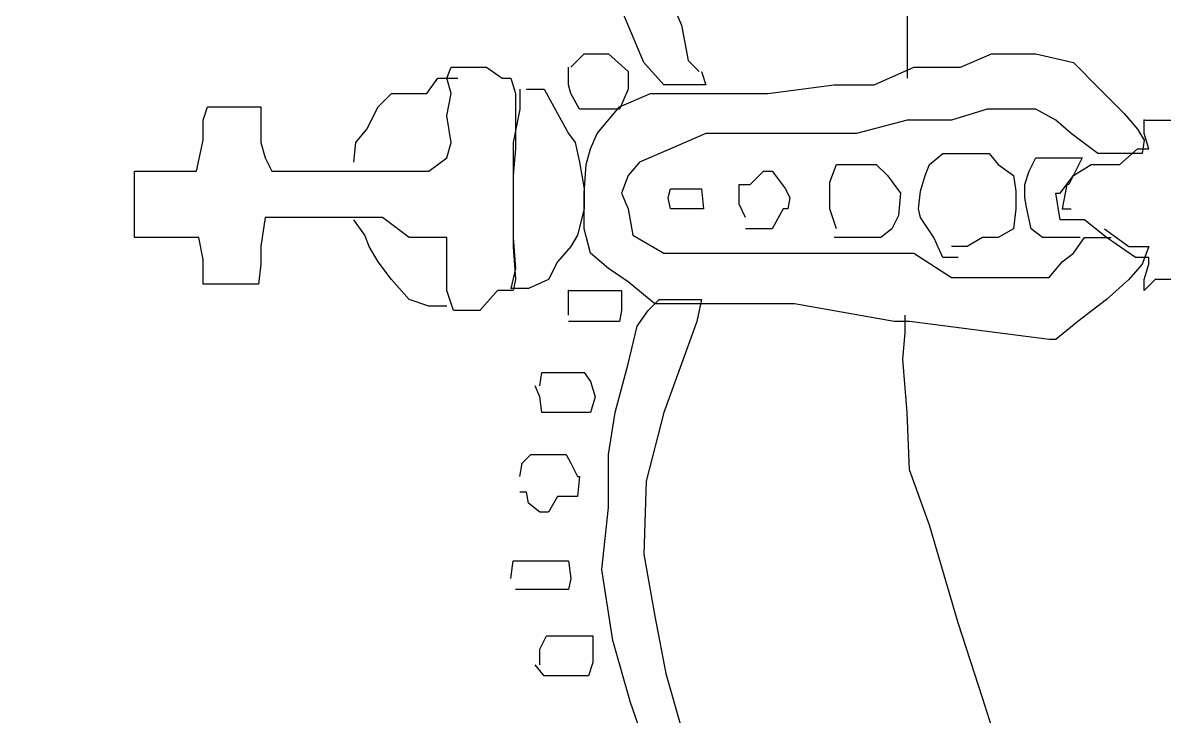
# Model space of a CAD drawing. Extents: x 729854 to 730444, y 4373781 to 4374808.
# Drawn here: x 729875.6 to 729880.75, y 4374639.84 to 4374642.97 of the extents above; entities that cross this region are included whole.
import ezdxf

# ---------------------------------------------------------------- set-up
doc = ezdxf.new("R2010")
doc.units = 0
doc.layers.get('0').update_dxf_attribs({"linetype": 'CONTINUOUS'})

msp = doc.modelspace()

# ---------------------------------------------------------------- linework, layer by layer
at = {"color": 0, "linetype": 'CONTINUOUS'}
for p, q in [((729878.4, 4374642.79), (729878.27, 4374643.1)), ((729878.4, 4374642.79), (729878.27, 4374643.1)), ((729878.51, 4374643.1), (729878.57, 4374642.96)), ((729878.51, 4374643.1), (729878.57, 4374642.96)), ((729879.59, 4374643.02), (729879.59, 4374642.87)), ((729879.59, 4374643.02), (729879.59, 4374642.87)), ((729878.57, 4374642.96), (729878.6, 4374642.8)), ((729878.57, 4374642.96), (729878.6, 4374642.8)), ((729878.07, 4374642.77), (729878.13, 4374642.83)), ((729878.07, 4374642.77), (729878.13, 4374642.83)), ((729878.13, 4374642.83), (729878.19, 4374642.83)), ((729878.13, 4374642.83), (729878.19, 4374642.83)), ((729878.19, 4374642.83), (729878.24, 4374642.83)), ((729878.19, 4374642.83), (729878.24, 4374642.83)), ((729878.24, 4374642.83), (729878.33, 4374642.75)), ((729878.24, 4374642.83), (729878.33, 4374642.75)), ((729879.59, 4374642.87), (729879.59, 4374642.72)), ((729879.59, 4374642.87), (729879.59, 4374642.72)), ((729879.83, 4374642.77), (729879.97, 4374642.83)), ((729879.83, 4374642.77), (729879.97, 4374642.83)), ((729879.97, 4374642.83), (729880.11, 4374642.83)), ((729879.97, 4374642.83), (729880.11, 4374642.83)), ((729880.11, 4374642.83), (729880.17, 4374642.83)), ((729880.11, 4374642.83), (729880.17, 4374642.83)), ((729880.17, 4374642.83), (729880.34, 4374642.79)), ((729880.17, 4374642.83), (729880.34, 4374642.79)), ((729878.49, 4374642.69), (729878.4, 4374642.79)), ((729878.49, 4374642.69), (729878.4, 4374642.79)), ((729878.6, 4374642.8), (729878.65, 4374642.75)), ((729878.6, 4374642.8), (729878.65, 4374642.75)), ((729880.34, 4374642.79), (729880.46, 4374642.67)), ((729880.34, 4374642.79), (729880.46, 4374642.67)), ((729877.51, 4374642.72), (729877.53, 4374642.77)), ((729877.51, 4374642.72), (729877.53, 4374642.77)), ((729877.53, 4374642.77), (729877.6, 4374642.77)), ((729877.53, 4374642.77), (729877.6, 4374642.77)), ((729877.6, 4374642.77), (729877.69, 4374642.77)), ((729877.6, 4374642.77), (729877.69, 4374642.77)), ((729877.69, 4374642.77), (729877.76, 4374642.72)), ((729877.69, 4374642.77), (729877.76, 4374642.72)), ((729878.06, 4374642.69), (729878.06, 4374642.77)), ((729878.06, 4374642.69), (729878.06, 4374642.77)), ((729878.33, 4374642.75), (729878.33, 4374642.67)), ((729878.33, 4374642.75), (729878.33, 4374642.67)), ((729878.66, 4374642.75), (729878.68, 4374642.69)), ((729878.66, 4374642.75), (729878.68, 4374642.69)), ((729879.44, 4374642.69), (729879.62, 4374642.77)), ((729879.44, 4374642.69), (729879.62, 4374642.77)), ((729879.62, 4374642.77), (729879.83, 4374642.77)), ((729879.62, 4374642.77), (729879.83, 4374642.77)), ((729877.42, 4374642.65), (729877.47, 4374642.72)), ((729877.42, 4374642.65), (729877.47, 4374642.72)), ((729877.47, 4374642.72), (729877.51, 4374642.72)), ((729877.47, 4374642.72), (729877.51, 4374642.72)), ((729877.51, 4374642.72), (729877.56, 4374642.72)), ((729877.53, 4374642.65), (729877.51, 4374642.72)), ((729877.51, 4374642.72), (729877.56, 4374642.72)), ((729877.53, 4374642.65), (729877.51, 4374642.72)), ((729877.76, 4374642.72), (729877.8, 4374642.72)), ((729877.76, 4374642.72), (729877.8, 4374642.72)), ((729877.8, 4374642.72), (729877.82, 4374642.65)), ((729877.8, 4374642.72), (729877.82, 4374642.65)), ((729878.07, 4374642.65), (729878.06, 4374642.69)), ((729878.07, 4374642.65), (729878.06, 4374642.69)), ((729878.55, 4374642.69), (729878.49, 4374642.69)), ((729878.55, 4374642.69), (729878.49, 4374642.69)), ((729878.64, 4374642.69), (729878.55, 4374642.69)), ((729878.64, 4374642.69), (729878.55, 4374642.69)), ((729878.68, 4374642.69), (729878.64, 4374642.69)), ((729878.68, 4374642.69), (729878.64, 4374642.69)), ((729878.96, 4374642.65), (729879.26, 4374642.69)), ((729878.96, 4374642.65), (729879.26, 4374642.69)), ((729879.26, 4374642.69), (729879.44, 4374642.69)), ((729879.26, 4374642.69), (729879.44, 4374642.69)), ((729877.2, 4374642.59), (729877.26, 4374642.65)), ((729877.2, 4374642.59), (729877.26, 4374642.65)), ((729877.26, 4374642.65), (729877.34, 4374642.65)), ((729877.26, 4374642.65), (729877.34, 4374642.65)), ((729877.34, 4374642.65), (729877.42, 4374642.65)), ((729877.34, 4374642.65), (729877.42, 4374642.65)), ((729877.51, 4374642.55), (729877.53, 4374642.65)), ((729877.51, 4374642.55), (729877.53, 4374642.65)), ((729877.82, 4374642.65), (729877.82, 4374642.56)), ((729877.82, 4374642.65), (729877.82, 4374642.56)), ((729877.84, 4374642.67), (729877.84, 4374642.58)), ((729877.84, 4374642.67), (729877.84, 4374642.58)), ((729877.87, 4374642.67), (729877.95, 4374642.67)), ((729877.87, 4374642.67), (729877.95, 4374642.67)), ((729877.95, 4374642.67), (729878.01, 4374642.56)), ((729877.95, 4374642.67), (729878.01, 4374642.56)), ((729878.11, 4374642.58), (729878.07, 4374642.65)), ((729878.11, 4374642.58), (729878.07, 4374642.65)), ((729878.33, 4374642.67), (729878.29, 4374642.58)), ((729878.33, 4374642.67), (729878.29, 4374642.58)), ((729878.29, 4374642.59), (729878.43, 4374642.65)), ((729878.29, 4374642.59), (729878.43, 4374642.65)), ((729878.43, 4374642.65), (729878.6, 4374642.65)), ((729878.43, 4374642.65), (729878.6, 4374642.65)), ((729878.6, 4374642.65), (729878.78, 4374642.65)), ((729878.6, 4374642.65), (729878.78, 4374642.65)), ((729878.78, 4374642.65), (729878.96, 4374642.65)), ((729878.78, 4374642.65), (729878.96, 4374642.65)), ((729880.46, 4374642.67), (729880.57, 4374642.56)), ((729880.46, 4374642.67), (729880.57, 4374642.56)), ((729876.41, 4374642.53), (729876.43, 4374642.59)), ((729876.41, 4374642.53), (729876.43, 4374642.59)), ((729876.43, 4374642.59), (729876.46, 4374642.59)), ((729876.43, 4374642.59), (729876.46, 4374642.59)), ((729876.46, 4374642.59), (729876.58, 4374642.59)), ((729876.46, 4374642.59), (729876.58, 4374642.59)), ((729876.58, 4374642.59), (729876.63, 4374642.59)), ((729876.58, 4374642.59), (729876.63, 4374642.59)), ((729876.63, 4374642.59), (729876.67, 4374642.59)), ((729876.63, 4374642.59), (729876.67, 4374642.59)), ((729876.67, 4374642.59), (729876.67, 4374642.49)), ((729876.67, 4374642.59), (729876.67, 4374642.49)), ((729877.15, 4374642.49), (729877.2, 4374642.59)), ((729877.15, 4374642.49), (729877.2, 4374642.59)), ((729877.84, 4374642.58), (729877.81, 4374642.43)), ((729877.84, 4374642.58), (729877.81, 4374642.43)), ((729878.16, 4374642.58), (729878.11, 4374642.58)), ((729878.16, 4374642.58), (729878.11, 4374642.58)), ((729878.24, 4374642.58), (729878.16, 4374642.58)), ((729878.24, 4374642.58), (729878.16, 4374642.58)), ((729878.19, 4374642.47), (729878.29, 4374642.59)), ((729878.19, 4374642.47), (729878.29, 4374642.59)), ((729878.29, 4374642.58), (729878.24, 4374642.58)), ((729878.29, 4374642.58), (729878.24, 4374642.58)), ((729879.95, 4374642.58), (729879.79, 4374642.53)), ((729879.95, 4374642.58), (729879.79, 4374642.53)), ((729880.09, 4374642.58), (729879.95, 4374642.58)), ((729880.09, 4374642.58), (729879.95, 4374642.58)), ((729880.17, 4374642.58), (729880.09, 4374642.58)), ((729880.17, 4374642.58), (729880.09, 4374642.58)), ((729880.26, 4374642.53), (729880.17, 4374642.58)), ((729880.26, 4374642.53), (729880.17, 4374642.58)), ((729876.41, 4374642.44), (729876.41, 4374642.53)), ((729876.41, 4374642.44), (729876.41, 4374642.53)), ((729877.53, 4374642.43), (729877.51, 4374642.55)), ((729877.53, 4374642.43), (729877.51, 4374642.55)), ((729877.82, 4374642.56), (729877.82, 4374642.4)), ((729877.82, 4374642.56), (729877.82, 4374642.4)), ((729878.01, 4374642.56), (729878.06, 4374642.47)), ((729878.01, 4374642.56), (729878.06, 4374642.47)), ((729879.59, 4374642.53), (729879.36, 4374642.47)), ((729879.59, 4374642.53), (729879.36, 4374642.47)), ((729879.79, 4374642.53), (729879.59, 4374642.53)), ((729879.79, 4374642.53), (729879.59, 4374642.53)), ((729880.33, 4374642.47), (729880.26, 4374642.53)), ((729880.33, 4374642.47), (729880.26, 4374642.53)), ((729880.57, 4374642.56), (729880.63, 4374642.49)), ((729880.57, 4374642.56), (729880.63, 4374642.49)), ((729880.66, 4374642.47), (729880.66, 4374642.53)), ((729880.66, 4374642.53), (729880.74, 4374642.53)), ((729880.66, 4374642.47), (729880.66, 4374642.53)), ((729880.66, 4374642.53), (729880.74, 4374642.53)), ((729880.74, 4374642.53), (729880.85, 4374642.53)), ((729880.74, 4374642.53), (729880.85, 4374642.53)), ((729876.67, 4374642.49), (729876.67, 4374642.43)), ((729876.67, 4374642.49), (729876.67, 4374642.43)), ((729877.1, 4374642.43), (729877.15, 4374642.49)), ((729877.1, 4374642.43), (729877.15, 4374642.49)), ((729878.06, 4374642.47), (729878.09, 4374642.43)), ((729878.06, 4374642.47), (729878.09, 4374642.43)), ((729878.16, 4374642.4), (729878.19, 4374642.47)), ((729878.16, 4374642.4), (729878.19, 4374642.47)), ((729878.68, 4374642.47), (729878.52, 4374642.4)), ((729878.68, 4374642.47), (729878.52, 4374642.4)), ((729878.9, 4374642.47), (729878.68, 4374642.47)), ((729878.9, 4374642.47), (729878.68, 4374642.47)), ((729879.16, 4374642.47), (729878.9, 4374642.47)), ((729879.16, 4374642.47), (729878.9, 4374642.47)), ((729879.36, 4374642.47), (729879.16, 4374642.47)), ((729879.36, 4374642.47), (729879.16, 4374642.47)), ((729880.45, 4374642.38), (729880.33, 4374642.47)), ((729880.45, 4374642.38), (729880.33, 4374642.47)), ((729880.63, 4374642.49), (729880.66, 4374642.44)), ((729880.63, 4374642.49), (729880.66, 4374642.44)), ((729880.68, 4374642.4), (729880.66, 4374642.47)), ((729880.68, 4374642.4), (729880.66, 4374642.47)), ((729876.38, 4374642.3), (729876.41, 4374642.44)), ((729876.38, 4374642.3), (729876.41, 4374642.44)), ((729876.67, 4374642.43), (729876.69, 4374642.36)), ((729876.67, 4374642.43), (729876.69, 4374642.36)), ((729877.09, 4374642.34), (729877.1, 4374642.43)), ((729877.09, 4374642.34), (729877.1, 4374642.43)), ((729877.51, 4374642.36), (729877.53, 4374642.43)), ((729877.51, 4374642.36), (729877.53, 4374642.43)), ((729877.81, 4374642.43), (729877.81, 4374642.2)), ((729877.81, 4374642.43), (729877.81, 4374642.2)), ((729878.09, 4374642.43), (729878.11, 4374642.34)), ((729878.09, 4374642.43), (729878.11, 4374642.34)), ((729880.66, 4374642.44), (729880.65, 4374642.38)), ((729880.66, 4374642.44), (729880.65, 4374642.38)), ((729877.82, 4374642.4), (729877.81, 4374642.28)), ((729877.82, 4374642.4), (729877.81, 4374642.28)), ((729878.14, 4374642.33), (729878.16, 4374642.4)), ((729878.14, 4374642.33), (729878.16, 4374642.4)), ((729878.52, 4374642.4), (729878.38, 4374642.34)), ((729878.52, 4374642.4), (729878.38, 4374642.34)), ((729879.69, 4374642.33), (729879.75, 4374642.38)), ((729879.69, 4374642.33), (729879.75, 4374642.38)), ((729879.75, 4374642.38), (729879.83, 4374642.38)), ((729879.75, 4374642.38), (729879.83, 4374642.38)), ((729879.83, 4374642.38), (729879.89, 4374642.38)), ((729879.83, 4374642.38), (729879.89, 4374642.38)), ((729879.89, 4374642.38), (729879.96, 4374642.38)), ((729879.89, 4374642.38), (729879.96, 4374642.38)), ((729879.96, 4374642.38), (729880, 4374642.33)), ((729879.96, 4374642.38), (729880, 4374642.33)), ((729880.52, 4374642.38), (729880.45, 4374642.38)), ((729880.52, 4374642.38), (729880.45, 4374642.38)), ((729880.58, 4374642.38), (729880.52, 4374642.38)), ((729880.58, 4374642.38), (729880.52, 4374642.38)), ((729880.55, 4374642.33), (729880.63, 4374642.4)), ((729880.55, 4374642.33), (729880.63, 4374642.4)), ((729880.65, 4374642.38), (729880.58, 4374642.38)), ((729880.65, 4374642.38), (729880.58, 4374642.38)), ((729880.63, 4374642.4), (729880.68, 4374642.4)), ((729880.63, 4374642.4), (729880.68, 4374642.4)), ((729876.69, 4374642.36), (729876.72, 4374642.3)), ((729876.69, 4374642.36), (729876.72, 4374642.3)), ((729877.43, 4374642.3), (729877.51, 4374642.36)), ((729877.43, 4374642.3), (729877.51, 4374642.36)), ((729878.11, 4374642.34), (729878.13, 4374642.22)), ((729878.11, 4374642.34), (729878.13, 4374642.22)), ((729878.13, 4374642.2), (729878.14, 4374642.33)), ((729878.13, 4374642.2), (729878.14, 4374642.33)), ((729878.38, 4374642.34), (729878.33, 4374642.28)), ((729878.38, 4374642.34), (729878.33, 4374642.28)), ((729879.24, 4374642.25), (729879.27, 4374642.33)), ((729879.24, 4374642.25), (729879.27, 4374642.33)), ((729879.27, 4374642.33), (729879.32, 4374642.33)), ((729879.27, 4374642.33), (729879.32, 4374642.33)), ((729879.32, 4374642.33), (729879.39, 4374642.33)), ((729879.32, 4374642.33), (729879.39, 4374642.33)), ((729879.39, 4374642.33), (729879.45, 4374642.33)), ((729879.39, 4374642.33), (729879.45, 4374642.33)), ((729879.45, 4374642.33), (729879.5, 4374642.28)), ((729879.45, 4374642.33), (729879.5, 4374642.28)), ((729879.67, 4374642.28), (729879.69, 4374642.33)), ((729879.67, 4374642.28), (729879.69, 4374642.33)), ((729880, 4374642.33), (729880.07, 4374642.28)), ((729880, 4374642.33), (729880.07, 4374642.28)), ((729880.14, 4374642.3), (729880.17, 4374642.36)), ((729880.14, 4374642.3), (729880.17, 4374642.36)), ((729880.17, 4374642.36), (729880.2, 4374642.36)), ((729880.17, 4374642.36), (729880.2, 4374642.36)), ((729880.2, 4374642.36), (729880.26, 4374642.36)), ((729880.2, 4374642.36), (729880.26, 4374642.36)), ((729880.26, 4374642.36), (729880.32, 4374642.36)), ((729880.26, 4374642.36), (729880.32, 4374642.36)), ((729880.32, 4374642.36), (729880.37, 4374642.36)), ((729880.32, 4374642.36), (729880.37, 4374642.36)), ((729880.34, 4374642.28), (729880.42, 4374642.33)), ((729880.34, 4374642.28), (729880.42, 4374642.33)), ((729880.38, 4374642.36), (729880.35, 4374642.3)), ((729880.38, 4374642.36), (729880.35, 4374642.3)), ((729880.37, 4374642.36), (729880.38, 4374642.36)), ((729880.37, 4374642.36), (729880.38, 4374642.36)), ((729880.42, 4374642.33), (729880.48, 4374642.33)), ((729880.42, 4374642.33), (729880.48, 4374642.33)), ((729880.48, 4374642.33), (729880.55, 4374642.33)), ((729880.48, 4374642.33), (729880.55, 4374642.33)), ((729876.1, 4374642.24), (729876.1, 4374642.3)), ((729876.1, 4374642.3), (729876.16, 4374642.3)), ((729876.1, 4374642.24), (729876.1, 4374642.3)), ((729876.1, 4374642.3), (729876.16, 4374642.3)), ((729876.16, 4374642.3), (729876.26, 4374642.3)), ((729876.16, 4374642.3), (729876.26, 4374642.3)), ((729876.26, 4374642.3), (729876.36, 4374642.3)), ((729876.26, 4374642.3), (729876.36, 4374642.3)), ((729876.36, 4374642.3), (729876.38, 4374642.3)), ((729876.36, 4374642.3), (729876.38, 4374642.3)), ((729876.72, 4374642.3), (729876.87, 4374642.3)), ((729876.72, 4374642.3), (729876.87, 4374642.3)), ((729876.87, 4374642.3), (729876.99, 4374642.3)), ((729876.87, 4374642.3), (729876.99, 4374642.3)), ((729876.99, 4374642.3), (729877.16, 4374642.3)), ((729876.99, 4374642.3), (729877.16, 4374642.3)), ((729877.16, 4374642.3), (729877.26, 4374642.3)), ((729877.16, 4374642.3), (729877.26, 4374642.3)), ((729877.26, 4374642.3), (729877.35, 4374642.3)), ((729877.26, 4374642.3), (729877.35, 4374642.3)), ((729877.35, 4374642.3), (729877.43, 4374642.3)), ((729877.35, 4374642.3), (729877.43, 4374642.3)), ((729877.81, 4374642.28), (729877.81, 4374642)), ((729877.81, 4374642.28), (729877.81, 4374642)), ((729878.33, 4374642.28), (729878.3, 4374642.2)), ((729878.33, 4374642.28), (729878.3, 4374642.2)), ((729878.88, 4374642.24), (729878.94, 4374642.3)), ((729878.88, 4374642.24), (729878.94, 4374642.3)), ((729878.94, 4374642.3), (729878.98, 4374642.3)), ((729878.94, 4374642.3), (729878.98, 4374642.3)), ((729878.98, 4374642.3), (729879.04, 4374642.22)), ((729878.98, 4374642.3), (729879.04, 4374642.22)), ((729879.5, 4374642.28), (729879.56, 4374642.2)), ((729879.5, 4374642.28), (729879.56, 4374642.2)), ((729879.65, 4374642.21), (729879.67, 4374642.28)), ((729879.65, 4374642.21), (729879.67, 4374642.28)), ((729880.07, 4374642.28), (729880.08, 4374642.21)), ((729880.07, 4374642.28), (729880.08, 4374642.21)), ((729880.12, 4374642.24), (729880.14, 4374642.3)), ((729880.12, 4374642.24), (729880.14, 4374642.3)), ((729880.28, 4374642.2), (729880.34, 4374642.28)), ((729880.28, 4374642.2), (729880.34, 4374642.28)), ((729880.35, 4374642.3), (729880.32, 4374642.24)), ((729880.35, 4374642.3), (729880.32, 4374642.24)), ((729876.1, 4374642), (729876.1, 4374642.24)), ((729876.1, 4374642), (729876.1, 4374642.24)), ((729878.13, 4374642.22), (729878.13, 4374642.13)), ((729878.13, 4374642.22), (729878.13, 4374642.13)), ((729878.51, 4374642.18), (729878.52, 4374642.22)), ((729878.51, 4374642.18), (729878.52, 4374642.22)), ((729878.52, 4374642.22), (729878.58, 4374642.22)), ((729878.52, 4374642.22), (729878.58, 4374642.22)), ((729878.58, 4374642.22), (729878.63, 4374642.22)), ((729878.58, 4374642.22), (729878.63, 4374642.22)), ((729878.63, 4374642.22), (729878.66, 4374642.22)), ((729878.63, 4374642.22), (729878.66, 4374642.22)), ((729878.66, 4374642.22), (729878.67, 4374642.13)), ((729878.66, 4374642.22), (729878.67, 4374642.13)), ((729878.83, 4374642.15), (729878.83, 4374642.24)), ((729878.83, 4374642.24), (729878.88, 4374642.24)), ((729878.83, 4374642.15), (729878.83, 4374642.24)), ((729878.83, 4374642.24), (729878.88, 4374642.24)), ((729879.04, 4374642.22), (729879.06, 4374642.18)), ((729879.04, 4374642.22), (729879.06, 4374642.18)), ((729879.24, 4374642.2), (729879.24, 4374642.25)), ((729879.24, 4374642.2), (729879.24, 4374642.25)), ((729879.64, 4374642.13), (729879.65, 4374642.21)), ((729879.64, 4374642.13), (729879.65, 4374642.21)), ((729880.08, 4374642.21), (729880.08, 4374642.13)), ((729880.08, 4374642.21), (729880.08, 4374642.13)), ((729880.12, 4374642.18), (729880.12, 4374642.24)), ((729880.12, 4374642.18), (729880.12, 4374642.24)), ((729880.31, 4374642.24), (729880.29, 4374642.13)), ((729880.31, 4374642.24), (729880.29, 4374642.13)), ((729880.32, 4374642.24), (729880.31, 4374642.24)), ((729880.32, 4374642.24), (729880.31, 4374642.24)), ((729877.81, 4374642.2), (729877.81, 4374641.96)), ((729877.81, 4374642.2), (729877.81, 4374641.96)), ((729878.13, 4374642.04), (729878.13, 4374642.2)), ((729878.13, 4374642.04), (729878.13, 4374642.2)), ((729878.3, 4374642.2), (729878.33, 4374642.13)), ((729878.3, 4374642.2), (729878.33, 4374642.13)), ((729878.52, 4374642.13), (729878.51, 4374642.18)), ((729878.52, 4374642.13), (729878.51, 4374642.18)), ((729879.06, 4374642.18), (729879.05, 4374642.13)), ((729879.06, 4374642.18), (729879.05, 4374642.13)), ((729879.24, 4374642.13), (729879.24, 4374642.2)), ((729879.24, 4374642.13), (729879.24, 4374642.2)), ((729879.56, 4374642.2), (729879.55, 4374642.1)), ((729879.56, 4374642.2), (729879.55, 4374642.1)), ((729880.13, 4374642.13), (729880.12, 4374642.18)), ((729880.13, 4374642.13), (729880.12, 4374642.18)), ((729880.28, 4374642.08), (729880.26, 4374642.2)), ((729880.26, 4374642.2), (729880.28, 4374642.2)), ((729880.28, 4374642.08), (729880.26, 4374642.2)), ((729880.26, 4374642.2), (729880.28, 4374642.2)), ((729878.13, 4374642.13), (729878.1, 4374642.01)), ((729878.13, 4374642.13), (729878.1, 4374642.01)), ((729878.33, 4374642.13), (729878.35, 4374642.01)), ((729878.33, 4374642.13), (729878.35, 4374642.01)), ((729878.54, 4374642.13), (729878.52, 4374642.13)), ((729878.54, 4374642.13), (729878.52, 4374642.13)), ((729878.58, 4374642.13), (729878.54, 4374642.13)), ((729878.58, 4374642.13), (729878.54, 4374642.13)), ((729878.6, 4374642.13), (729878.58, 4374642.13)), ((729878.6, 4374642.13), (729878.58, 4374642.13)), ((729878.65, 4374642.13), (729878.6, 4374642.13)), ((729878.65, 4374642.13), (729878.6, 4374642.13)), ((729878.67, 4374642.13), (729878.65, 4374642.13)), ((729878.67, 4374642.13), (729878.65, 4374642.13)), ((729878.86, 4374642.09), (729878.83, 4374642.15)), ((729878.86, 4374642.09), (729878.83, 4374642.15)), ((729879.03, 4374642.13), (729878.98, 4374642.04)), ((729879.03, 4374642.13), (729878.98, 4374642.04)), ((729879.05, 4374642.13), (729879.03, 4374642.13)), ((729879.05, 4374642.13), (729879.03, 4374642.13)), ((729879.27, 4374642.04), (729879.24, 4374642.13)), ((729879.27, 4374642.04), (729879.24, 4374642.13)), ((729879.65, 4374642.09), (729879.64, 4374642.13)), ((729879.65, 4374642.09), (729879.64, 4374642.13)), ((729880.08, 4374642.13), (729880.07, 4374642.04)), ((729880.08, 4374642.13), (729880.07, 4374642.04)), ((729880.15, 4374642.04), (729880.13, 4374642.13)), ((729880.15, 4374642.04), (729880.13, 4374642.13)), ((729880.29, 4374642.13), (729880.33, 4374642.13)), ((729880.29, 4374642.13), (729880.33, 4374642.13)), ((729876.69, 4374642.09), (729876.67, 4374641.96)), ((729876.69, 4374642.09), (729876.67, 4374641.96)), ((729876.79, 4374642.09), (729876.69, 4374642.09)), ((729876.79, 4374642.09), (729876.69, 4374642.09)), ((729876.87, 4374642.09), (729876.79, 4374642.09)), ((729876.87, 4374642.09), (729876.79, 4374642.09)), ((729877.06, 4374642.09), (729876.87, 4374642.09)), ((729877.06, 4374642.09), (729876.87, 4374642.09)), ((729877.22, 4374642.09), (729877.06, 4374642.09)), ((729877.22, 4374642.09), (729877.06, 4374642.09)), ((729877.14, 4374642.01), (729877.09, 4374642.08)), ((729877.14, 4374642.01), (729877.09, 4374642.08)), ((729877.34, 4374642), (729877.22, 4374642.09)), ((729877.34, 4374642), (729877.22, 4374642.09)), ((729879.55, 4374642.1), (729879.52, 4374642.04)), ((729879.55, 4374642.1), (729879.52, 4374642.04)), ((729879.71, 4374642), (729879.65, 4374642.09)), ((729879.71, 4374642), (729879.65, 4374642.09)), ((729880.32, 4374642.08), (729880.28, 4374642.08)), ((729880.32, 4374642.08), (729880.28, 4374642.08)), ((729880.39, 4374642.08), (729880.32, 4374642.08)), ((729880.39, 4374642.08), (729880.32, 4374642.08)), ((729880.49, 4374642), (729880.39, 4374642.08)), ((729880.49, 4374642), (729880.39, 4374642.08)), ((729877.16, 4374641.96), (729877.14, 4374642.01)), ((729877.16, 4374641.96), (729877.14, 4374642.01)), ((729878.1, 4374642.01), (729878.07, 4374641.96)), ((729878.1, 4374642.01), (729878.07, 4374641.96)), ((729878.16, 4374641.93), (729878.13, 4374642.04)), ((729878.16, 4374641.93), (729878.13, 4374642.04)), ((729878.35, 4374642.01), (729878.49, 4374641.93)), ((729878.35, 4374642.01), (729878.49, 4374641.93)), ((729878.88, 4374642.04), (729878.86, 4374642.04)), ((729878.88, 4374642.04), (729878.86, 4374642.04)), ((729878.92, 4374642.04), (729878.88, 4374642.04)), ((729878.92, 4374642.04), (729878.88, 4374642.04)), ((729878.98, 4374642.04), (729878.92, 4374642.04)), ((729878.98, 4374642.04), (729878.92, 4374642.04)), ((729879.52, 4374642.04), (729879.47, 4374642)), ((729879.52, 4374642.04), (729879.47, 4374642)), ((729880.07, 4374642.04), (729880, 4374642)), ((729880.07, 4374642.04), (729880, 4374642)), ((729880.2, 4374642), (729880.15, 4374642.04)), ((729880.2, 4374642), (729880.15, 4374642.04)), ((729880.48, 4374642.04), (729880.59, 4374641.96)), ((729880.48, 4374642.04), (729880.59, 4374641.96)), ((729876.17, 4374642), (729876.1, 4374642)), ((729876.17, 4374642), (729876.1, 4374642)), ((729876.24, 4374642), (729876.17, 4374642)), ((729876.24, 4374642), (729876.17, 4374642)), ((729876.38, 4374642), (729876.24, 4374642)), ((729876.38, 4374642), (729876.24, 4374642)), ((729876.39, 4374642), (729876.38, 4374642)), ((729876.39, 4374642), (729876.38, 4374642)), ((729876.41, 4374641.9), (729876.39, 4374642)), ((729876.41, 4374641.9), (729876.39, 4374642)), ((729876.67, 4374641.96), (729876.67, 4374641.88)), ((729876.67, 4374641.96), (729876.67, 4374641.88)), ((729877.2, 4374641.89), (729877.16, 4374641.96)), ((729877.2, 4374641.89), (729877.16, 4374641.96)), ((729877.48, 4374642), (729877.34, 4374642)), ((729877.48, 4374642), (729877.34, 4374642)), ((729877.51, 4374642), (729877.48, 4374642)), ((729877.51, 4374642), (729877.48, 4374642)), ((729877.51, 4374641.93), (729877.51, 4374642)), ((729877.51, 4374641.93), (729877.51, 4374642)), ((729877.81, 4374642), (729877.82, 4374641.86)), ((729877.81, 4374642), (729877.82, 4374641.86)), ((729877.81, 4374641.96), (729877.82, 4374641.81)), ((729877.81, 4374641.96), (729877.82, 4374641.81)), ((729878.07, 4374641.96), (729878.01, 4374641.89)), ((729878.07, 4374641.96), (729878.01, 4374641.89)), ((729879.32, 4374642), (729879.26, 4374642)), ((729879.32, 4374642), (729879.26, 4374642)), ((729879.35, 4374642), (729879.32, 4374642)), ((729879.35, 4374642), (729879.32, 4374642)), ((729879.39, 4374642), (729879.35, 4374642)), ((729879.39, 4374642), (729879.35, 4374642)), ((729879.47, 4374642), (729879.39, 4374642)), ((729879.47, 4374642), (729879.39, 4374642)), ((729879.75, 4374641.91), (729879.71, 4374642)), ((729879.75, 4374641.91), (729879.71, 4374642)), ((729879.86, 4374641.96), (729879.79, 4374641.96)), ((729879.86, 4374641.96), (729879.79, 4374641.96)), ((729879.93, 4374642), (729879.86, 4374641.96)), ((729879.93, 4374642), (729879.86, 4374641.96)), ((729880, 4374642), (729879.93, 4374642)), ((729880, 4374642), (729879.93, 4374642)), ((729880.25, 4374642), (729880.2, 4374642)), ((729880.25, 4374642), (729880.2, 4374642)), ((729880.33, 4374642), (729880.25, 4374642)), ((729880.33, 4374642), (729880.25, 4374642)), ((729880.37, 4374642), (729880.33, 4374642)), ((729880.37, 4374642), (729880.33, 4374642)), ((729880.34, 4374641.93), (729880.39, 4374642)), ((729880.34, 4374641.93), (729880.39, 4374642)), ((729880.39, 4374642), (729880.46, 4374642)), ((729880.39, 4374642), (729880.46, 4374642)), ((729880.46, 4374642), (729880.51, 4374642)), ((729880.46, 4374642), (729880.51, 4374642)), ((729880.62, 4374641.91), (729880.49, 4374642)), ((729880.62, 4374641.91), (729880.49, 4374642)), ((729880.59, 4374641.96), (729880.68, 4374641.96)), ((729880.59, 4374641.96), (729880.68, 4374641.96)), ((729880.68, 4374641.96), (729880.65, 4374641.88)), ((729880.68, 4374641.96), (729880.65, 4374641.88)), ((729876.41, 4374641.79), (729876.41, 4374641.9)), ((729876.41, 4374641.79), (729876.41, 4374641.9)), ((729877.51, 4374641.86), (729877.51, 4374641.93)), ((729877.51, 4374641.86), (729877.51, 4374641.93)), ((729878.24, 4374641.86), (729878.16, 4374641.93)), ((729878.24, 4374641.86), (729878.16, 4374641.93)), ((729878.49, 4374641.93), (729878.68, 4374641.93)), ((729878.49, 4374641.93), (729878.68, 4374641.93)), ((729878.68, 4374641.93), (729878.9, 4374641.93)), ((729878.68, 4374641.93), (729878.9, 4374641.93)), ((729878.9, 4374641.93), (729879.08, 4374641.93)), ((729878.9, 4374641.93), (729879.08, 4374641.93)), ((729879.08, 4374641.93), (729879.29, 4374641.93)), ((729879.08, 4374641.93), (729879.29, 4374641.93)), ((729879.29, 4374641.93), (729879.45, 4374641.93)), ((729879.29, 4374641.93), (729879.45, 4374641.93)), ((729879.45, 4374641.93), (729879.62, 4374641.93)), ((729879.45, 4374641.93), (729879.62, 4374641.93)), ((729879.62, 4374641.93), (729879.79, 4374641.82)), ((729879.62, 4374641.93), (729879.79, 4374641.82)), ((729879.82, 4374641.91), (729879.75, 4374641.91)), ((729879.82, 4374641.91), (729879.75, 4374641.91)), ((729880.29, 4374641.89), (729880.34, 4374641.93)), ((729880.29, 4374641.89), (729880.34, 4374641.93)), ((729880.68, 4374641.91), (729880.62, 4374641.91)), ((729880.68, 4374641.91), (729880.62, 4374641.91)), ((729880.68, 4374641.88), (729880.68, 4374641.91)), ((729880.68, 4374641.88), (729880.68, 4374641.91)), ((729876.67, 4374641.88), (729876.66, 4374641.79)), ((729876.67, 4374641.88), (729876.66, 4374641.79)), ((729877.26, 4374641.81), (729877.2, 4374641.89)), ((729877.26, 4374641.81), (729877.2, 4374641.89)), ((729877.51, 4374641.76), (729877.51, 4374641.86)), ((729877.51, 4374641.76), (729877.51, 4374641.86)), ((729877.82, 4374641.86), (729877.8, 4374641.77)), ((729877.82, 4374641.86), (729877.8, 4374641.77)), ((729878.01, 4374641.89), (729877.97, 4374641.81)), ((729878.01, 4374641.89), (729877.97, 4374641.81)), ((729878.33, 4374641.8), (729878.24, 4374641.86)), ((729878.33, 4374641.8), (729878.24, 4374641.86)), ((729880.23, 4374641.82), (729880.29, 4374641.89)), ((729880.23, 4374641.82), (729880.29, 4374641.89)), ((729880.65, 4374641.88), (729880.59, 4374641.81)), ((729880.65, 4374641.88), (729880.59, 4374641.81)), ((729880.66, 4374641.81), (729880.68, 4374641.88)), ((729880.66, 4374641.81), (729880.68, 4374641.88)), ((729877.34, 4374641.72), (729877.26, 4374641.81)), ((729877.34, 4374641.72), (729877.26, 4374641.81)), ((729877.82, 4374641.81), (729877.81, 4374641.76)), ((729877.82, 4374641.81), (729877.81, 4374641.76)), ((729877.97, 4374641.81), (729877.88, 4374641.77)), ((729877.97, 4374641.81), (729877.88, 4374641.77)), ((729878.45, 4374641.7), (729878.33, 4374641.8)), ((729878.45, 4374641.7), (729878.33, 4374641.8)), ((729879.79, 4374641.82), (729879.93, 4374641.82)), ((729879.79, 4374641.82), (729879.93, 4374641.82)), ((729879.93, 4374641.82), (729880.02, 4374641.82)), ((729879.93, 4374641.82), (729880.02, 4374641.82)), ((729880.02, 4374641.82), (729880.11, 4374641.82)), ((729880.02, 4374641.82), (729880.11, 4374641.82)), ((729880.11, 4374641.82), (729880.15, 4374641.82)), ((729880.11, 4374641.82), (729880.15, 4374641.82)), ((729880.15, 4374641.82), (729880.23, 4374641.82)), ((729880.15, 4374641.82), (729880.23, 4374641.82)), ((729880.59, 4374641.81), (729880.49, 4374641.72)), ((729880.59, 4374641.81), (729880.49, 4374641.72)), ((729880.71, 4374641.81), (729880.66, 4374641.76)), ((729880.66, 4374641.76), (729880.66, 4374641.81)), ((729880.71, 4374641.81), (729880.66, 4374641.76)), ((729880.66, 4374641.76), (729880.66, 4374641.81)), ((729880.82, 4374641.81), (729880.71, 4374641.81)), ((729880.82, 4374641.81), (729880.71, 4374641.81)), ((729876.46, 4374641.79), (729876.41, 4374641.79)), ((729876.46, 4374641.79), (729876.41, 4374641.79)), ((729876.56, 4374641.79), (729876.46, 4374641.79)), ((729876.56, 4374641.79), (729876.46, 4374641.79)), ((729876.66, 4374641.79), (729876.56, 4374641.79)), ((729876.66, 4374641.79), (729876.56, 4374641.79)), ((729877.54, 4374641.67), (729877.51, 4374641.76)), ((729877.54, 4374641.67), (729877.51, 4374641.76)), ((729877.74, 4374641.76), (729877.66, 4374641.67)), ((729877.74, 4374641.76), (729877.66, 4374641.67)), ((729877.8, 4374641.76), (729877.74, 4374641.76)), ((729877.8, 4374641.76), (729877.74, 4374641.76)), ((729877.82, 4374641.77), (729877.8, 4374641.77)), ((729877.82, 4374641.77), (729877.8, 4374641.77)), ((729877.81, 4374641.76), (729877.8, 4374641.76)), ((729877.81, 4374641.76), (729877.8, 4374641.76)), ((729877.88, 4374641.77), (729877.82, 4374641.77)), ((729877.88, 4374641.77), (729877.82, 4374641.77)), ((729878.06, 4374641.65), (729878.06, 4374641.76)), ((729878.06, 4374641.76), (729878.11, 4374641.76)), ((729878.06, 4374641.65), (729878.06, 4374641.76)), ((729878.06, 4374641.76), (729878.11, 4374641.76)), ((729878.11, 4374641.76), (729878.17, 4374641.76)), ((729878.11, 4374641.76), (729878.17, 4374641.76)), ((729878.17, 4374641.76), (729878.24, 4374641.76)), ((729878.17, 4374641.76), (729878.24, 4374641.76)), ((729878.24, 4374641.76), (729878.29, 4374641.76)), ((729878.24, 4374641.76), (729878.29, 4374641.76)), ((729878.29, 4374641.76), (729878.3, 4374641.76)), ((729878.29, 4374641.76), (729878.3, 4374641.76)), ((729878.3, 4374641.76), (729878.3, 4374641.67)), ((729878.3, 4374641.76), (729878.3, 4374641.67)), ((729877.43, 4374641.69), (729877.34, 4374641.72)), ((729877.43, 4374641.69), (729877.34, 4374641.72)), ((729878.42, 4374641.67), (729878.47, 4374641.72)), ((729878.42, 4374641.67), (729878.47, 4374641.72)), ((729878.58, 4374641.7), (729878.45, 4374641.7)), ((729878.58, 4374641.7), (729878.45, 4374641.7)), ((729878.47, 4374641.72), (729878.55, 4374641.72)), ((729878.47, 4374641.72), (729878.55, 4374641.72)), ((729878.55, 4374641.72), (729878.6, 4374641.72)), ((729878.55, 4374641.72), (729878.6, 4374641.72)), ((729878.7, 4374641.7), (729878.58, 4374641.7)), ((729878.7, 4374641.7), (729878.58, 4374641.7)), ((729878.6, 4374641.72), (729878.66, 4374641.72)), ((729878.6, 4374641.72), (729878.66, 4374641.72)), ((729878.66, 4374641.72), (729878.64, 4374641.62)), ((729878.66, 4374641.72), (729878.64, 4374641.62)), ((729878.83, 4374641.7), (729878.7, 4374641.7)), ((729878.83, 4374641.7), (729878.7, 4374641.7)), ((729879.08, 4374641.7), (729878.83, 4374641.7)), ((729879.08, 4374641.7), (729878.83, 4374641.7)), ((729879.53, 4374641.62), (729879.08, 4374641.7)), ((729879.53, 4374641.62), (729879.08, 4374641.7)), ((729880.49, 4374641.72), (729880.36, 4374641.62)), ((729880.49, 4374641.72), (729880.36, 4374641.62)), ((729877.51, 4374641.69), (729877.43, 4374641.69)), ((729877.51, 4374641.69), (729877.43, 4374641.69)), ((729877.59, 4374641.67), (729877.54, 4374641.67)), ((729877.59, 4374641.67), (729877.54, 4374641.67)), ((729877.66, 4374641.67), (729877.59, 4374641.67)), ((729877.66, 4374641.67), (729877.59, 4374641.67)), ((729878.3, 4374641.67), (729878.29, 4374641.62)), ((729878.3, 4374641.67), (729878.29, 4374641.62)), ((729878.37, 4374641.6), (729878.42, 4374641.67)), ((729878.37, 4374641.6), (729878.42, 4374641.67)), ((729879.58, 4374641.57), (729879.58, 4374641.65)), ((729879.58, 4374641.57), (729879.58, 4374641.65)), ((729878.1, 4374641.62), (729878.06, 4374641.62)), ((729878.1, 4374641.62), (729878.06, 4374641.62)), ((729878.16, 4374641.62), (729878.1, 4374641.62)), ((729878.16, 4374641.62), (729878.1, 4374641.62)), ((729878.19, 4374641.62), (729878.16, 4374641.62)), ((729878.19, 4374641.62), (729878.16, 4374641.62)), ((729878.24, 4374641.62), (729878.19, 4374641.62)), ((729878.24, 4374641.62), (729878.19, 4374641.62)), ((729878.29, 4374641.62), (729878.24, 4374641.62)), ((729878.29, 4374641.62), (729878.24, 4374641.62)), ((729878.33, 4374641.43), (729878.37, 4374641.6)), ((729878.33, 4374641.43), (729878.37, 4374641.6)), ((729878.64, 4374641.62), (729878.57, 4374641.43)), ((729878.64, 4374641.62), (729878.57, 4374641.43)), ((729879.6, 4374641.62), (729879.53, 4374641.62)), ((729879.6, 4374641.62), (729879.53, 4374641.62)), ((729880.23, 4374641.54), (729879.6, 4374641.62)), ((729880.23, 4374641.54), (729879.6, 4374641.62)), ((729880.36, 4374641.62), (729880.26, 4374641.54)), ((729880.36, 4374641.62), (729880.26, 4374641.54)), ((729879.57, 4374641.45), (729879.58, 4374641.57)), ((729879.57, 4374641.45), (729879.58, 4374641.57)), ((729880.26, 4374641.54), (729880.23, 4374641.54)), ((729880.26, 4374641.54), (729880.23, 4374641.54)), ((729879.59, 4374641.21), (729879.57, 4374641.45)), ((729879.59, 4374641.21), (729879.57, 4374641.45)), ((729877.93, 4374641.33), (729877.94, 4374641.39)), ((729877.93, 4374641.33), (729877.94, 4374641.39)), ((729877.94, 4374641.39), (729878, 4374641.39)), ((729877.94, 4374641.39), (729878, 4374641.39)), ((729878, 4374641.39), (729878.06, 4374641.39)), ((729878, 4374641.39), (729878.06, 4374641.39)), ((729878.06, 4374641.39), (729878.13, 4374641.39)), ((729878.06, 4374641.39), (729878.13, 4374641.39)), ((729878.13, 4374641.39), (729878.16, 4374641.35)), ((729878.13, 4374641.39), (729878.16, 4374641.35)), ((729878.27, 4374641.21), (729878.33, 4374641.43)), ((729878.27, 4374641.21), (729878.33, 4374641.43)), ((729878.57, 4374641.43), (729878.49, 4374641.21)), ((729878.57, 4374641.43), (729878.49, 4374641.21)), ((729878.16, 4374641.35), (729878.18, 4374641.28)), ((729878.16, 4374641.35), (729878.18, 4374641.28)), ((729877.93, 4374641.28), (729877.91, 4374641.33)), ((729877.93, 4374641.28), (729877.91, 4374641.33)), ((729877.94, 4374641.21), (729877.93, 4374641.28)), ((729877.94, 4374641.21), (729877.93, 4374641.28)), ((729878.18, 4374641.28), (729878.16, 4374641.21)), ((729878.18, 4374641.28), (729878.16, 4374641.21)), ((729877.98, 4374641.21), (729877.94, 4374641.21)), ((729877.98, 4374641.21), (729877.94, 4374641.21)), ((729878.05, 4374641.21), (729877.98, 4374641.21)), ((729878.05, 4374641.21), (729877.98, 4374641.21)), ((729878.09, 4374641.21), (729878.05, 4374641.21)), ((729878.09, 4374641.21), (729878.05, 4374641.21)), ((729878.16, 4374641.21), (729878.09, 4374641.21)), ((729878.16, 4374641.21), (729878.09, 4374641.21)), ((729878.24, 4374641.02), (729878.27, 4374641.21)), ((729878.24, 4374641.02), (729878.27, 4374641.21)), ((729878.49, 4374641.21), (729878.41, 4374640.9)), ((729878.49, 4374641.21), (729878.41, 4374640.9)), ((729879.6, 4374640.95), (729879.59, 4374641.21)), ((729879.6, 4374640.95), (729879.59, 4374641.21)), ((729877.84, 4374640.92), (729877.85, 4374640.98)), ((729877.84, 4374640.92), (729877.85, 4374640.98)), ((729877.85, 4374640.98), (729877.89, 4374641.02)), ((729877.85, 4374640.98), (729877.89, 4374641.02)), ((729877.89, 4374641.02), (729877.96, 4374641.02)), ((729877.89, 4374641.02), (729877.96, 4374641.02)), ((729877.96, 4374641.02), (729878, 4374641.02)), ((729877.96, 4374641.02), (729878, 4374641.02)), ((729878, 4374641.02), (729878.05, 4374641.02)), ((729878, 4374641.02), (729878.05, 4374641.02)), ((729878.05, 4374641.02), (729878.07, 4374640.98)), ((729878.05, 4374641.02), (729878.07, 4374640.98)), ((729878.07, 4374640.98), (729878.1, 4374640.92)), ((729878.07, 4374640.98), (729878.1, 4374640.92)), ((729878.24, 4374640.78), (729878.24, 4374641.02)), ((729878.24, 4374640.78), (729878.24, 4374641.02)), ((729878.1, 4374640.92), (729878.11, 4374640.92)), ((729878.11, 4374640.92), (729878.1, 4374640.83)), ((729878.1, 4374640.92), (729878.11, 4374640.92)), ((729878.11, 4374640.92), (729878.1, 4374640.83)), ((729879.69, 4374640.7), (729879.6, 4374640.95)), ((729879.69, 4374640.7), (729879.6, 4374640.95)), ((729878.41, 4374640.9), (729878.4, 4374640.57)), ((729878.41, 4374640.9), (729878.4, 4374640.57)), ((729877.87, 4374640.85), (729877.84, 4374640.85)), ((729877.87, 4374640.85), (729877.84, 4374640.85)), ((729877.88, 4374640.8), (729877.87, 4374640.85)), ((729877.88, 4374640.8), (729877.87, 4374640.85)), ((729878.01, 4374640.83), (729877.97, 4374640.76)), ((729878.01, 4374640.83), (729877.97, 4374640.76)), ((729878.07, 4374640.83), (729878.01, 4374640.83)), ((729878.07, 4374640.83), (729878.01, 4374640.83)), ((729878.1, 4374640.83), (729878.07, 4374640.83)), ((729878.1, 4374640.83), (729878.07, 4374640.83)), ((729877.93, 4374640.76), (729877.88, 4374640.8)), ((729877.93, 4374640.76), (729877.88, 4374640.8)), ((729878.21, 4374640.5), (729878.24, 4374640.78)), ((729878.21, 4374640.5), (729878.24, 4374640.78)), ((729877.97, 4374640.76), (729877.93, 4374640.76)), ((729877.97, 4374640.76), (729877.93, 4374640.76)), ((729879.82, 4374640.26), (729879.69, 4374640.7)), ((729879.82, 4374640.26), (729879.69, 4374640.7)), ((729878.4, 4374640.57), (729878.45, 4374640.29)), ((729878.4, 4374640.57), (729878.45, 4374640.29)), ((729877.8, 4374640.46), (729877.81, 4374640.54)), ((729877.8, 4374640.46), (729877.81, 4374640.54)), ((729877.81, 4374640.54), (729877.85, 4374640.54)), ((729877.81, 4374640.54), (729877.85, 4374640.54)), ((729877.85, 4374640.54), (729877.89, 4374640.54)), ((729877.85, 4374640.54), (729877.89, 4374640.54)), ((729877.89, 4374640.54), (729877.97, 4374640.54)), ((729877.89, 4374640.54), (729877.97, 4374640.54)), ((729877.97, 4374640.54), (729878.01, 4374640.54)), ((729877.97, 4374640.54), (729878.01, 4374640.54)), ((729878.01, 4374640.54), (729878.06, 4374640.54)), ((729878.01, 4374640.54), (729878.06, 4374640.54)), ((729878.06, 4374640.54), (729878.07, 4374640.46)), ((729878.06, 4374640.54), (729878.07, 4374640.46)), ((729878.07, 4374640.46), (729878.06, 4374640.41)), ((729878.07, 4374640.46), (729878.06, 4374640.41)), ((729878.26, 4374640.18), (729878.21, 4374640.5)), ((729878.26, 4374640.18), (729878.21, 4374640.5)), ((729877.85, 4374640.41), (729877.82, 4374640.41)), ((729877.85, 4374640.41), (729877.82, 4374640.41)), ((729877.88, 4374640.41), (729877.85, 4374640.41)), ((729877.88, 4374640.41), (729877.85, 4374640.41)), ((729877.91, 4374640.41), (729877.88, 4374640.41)), ((729877.91, 4374640.41), (729877.88, 4374640.41)), ((729877.98, 4374640.41), (729877.91, 4374640.41)), ((729877.98, 4374640.41), (729877.91, 4374640.41)), ((729878.04, 4374640.41), (729877.98, 4374640.41)), ((729878.04, 4374640.41), (729877.98, 4374640.41)), ((729878.06, 4374640.41), (729878.04, 4374640.41)), ((729878.06, 4374640.41), (729878.04, 4374640.41)), ((729878.45, 4374640.29), (729878.5, 4374640.03)), ((729878.45, 4374640.29), (729878.5, 4374640.03)), ((729879.93, 4374639.92), (729879.82, 4374640.26)), ((729879.93, 4374639.92), (729879.82, 4374640.26)), ((729877.93, 4374640.14), (729877.96, 4374640.2)), ((729877.93, 4374640.14), (729877.96, 4374640.2)), ((729877.96, 4374640.2), (729878.01, 4374640.2)), ((729877.96, 4374640.2), (729878.01, 4374640.2)), ((729878.01, 4374640.2), (729878.09, 4374640.2)), ((729878.01, 4374640.2), (729878.09, 4374640.2)), ((729878.09, 4374640.2), (729878.17, 4374640.2)), ((729878.09, 4374640.2), (729878.17, 4374640.2)), ((729878.17, 4374640.2), (729878.17, 4374640.08)), ((729878.17, 4374640.2), (729878.17, 4374640.08)), ((729878.34, 4374639.9), (729878.26, 4374640.18)), ((729878.34, 4374639.9), (729878.26, 4374640.18)), ((729877.93, 4374640.07), (729877.93, 4374640.14)), ((729877.93, 4374640.07), (729877.93, 4374640.14)), ((729877.95, 4374640.02), (729877.91, 4374640.07)), ((729877.95, 4374640.02), (729877.91, 4374640.07)), ((729878.17, 4374640.08), (729878.15, 4374640.02)), ((729878.17, 4374640.08), (729878.15, 4374640.02)), ((729877.98, 4374640.02), (729877.95, 4374640.02)), ((729877.98, 4374640.02), (729877.95, 4374640.02)), ((729878.05, 4374640.02), (729877.98, 4374640.02)), ((729878.05, 4374640.02), (729877.98, 4374640.02)), ((729878.09, 4374640.02), (729878.05, 4374640.02)), ((729878.09, 4374640.02), (729878.05, 4374640.02)), ((729878.13, 4374640.02), (729878.09, 4374640.02)), ((729878.13, 4374640.02), (729878.09, 4374640.02)), ((729878.15, 4374640.02), (729878.13, 4374640.02)), ((729878.15, 4374640.02), (729878.13, 4374640.02)), ((729878.5, 4374640.03), (729878.58, 4374639.75)), ((729878.5, 4374640.03), (729878.58, 4374639.75)), ((729878.41, 4374639.7), (729878.34, 4374639.9)), ((729878.41, 4374639.7), (729878.34, 4374639.9)), ((729880.04, 4374639.57), (729879.93, 4374639.92)), ((729880.04, 4374639.57), (729879.93, 4374639.92))]:
    msp.add_line(p, q, dxfattribs=at)
for p in [(729880.66, 4374642.53), (729880.66, 4374642.53), (729878.06, 4374641.76), (729878.06, 4374641.76)]:
    msp.add_point(p, dxfattribs=at)

# ---------------------------------------------------------------- meshes
mesh = msp.add_polyface(dxfattribs=at)
corners = [(730162.5, 4373781), (729854.5, 4374807.5), (730444, 4373781), (730444, 4374807.5), (729854.5, 4373781)]
mesh.append_faces([[corners[k] for k in face] for face in [(0, 1, 4), (1, 0, 2, 3)]], dxfattribs={"vtx0": -1, "color": 0})
mesh = msp.add_polyface(dxfattribs=at)
corners = [(730145.58, 4374621), (730145.58, 4374801.5), (729864.5, 4374801.5), (729864.5, 4374621)]
mesh.append_faces([[corners[k] for k in face] for face in [(0, 1, 2, 3)]], dxfattribs={"color": 0})

doc.saveas('drawing.dxf')
